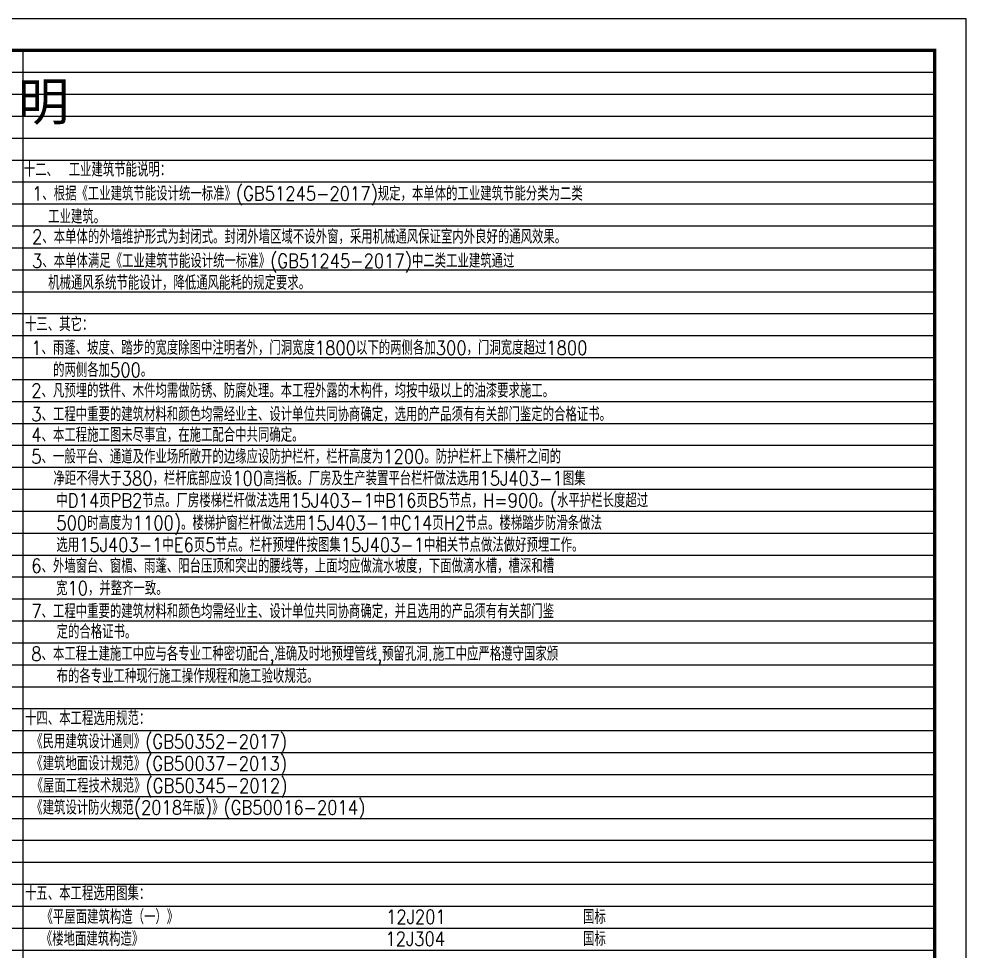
# Model space of a CAD drawing. Extents: x 5279878 to 5976284, y -275259 to -27697.
# Drawn here: x 5369511 to 5399727, y -119684 to -89952 of the extents above; entities that cross this region are included whole.
import ezdxf

# ---------------------------------------------------------------- set-up
doc = ezdxf.new("R2010")
doc.units = 0
doc.header["$LTSCALE"] = 1000
doc.header["$MEASUREMENT"] = 0
doc.layers.get('0').update_dxf_attribs({"linetype": 'CONTINUOUS'})
doc.layers.add('PUB_TITLE', color=4, linetype='CONTINUOUS')
doc.layers.add('图层线', color=8, linetype='CONTINUOUS')
doc.styles.add('HZ1', font='txt.shx', dxfattribs={"bigfont": 'hzdx.shx'})
doc.styles.add('宋体', font='', dxfattribs={"width": 0.7})
doc.styles.get('宋体').set_extended_font_data('SimSun')

msp = doc.modelspace()

# ---------------------------------------------------------------- linework, layer by layer
at = {"layer": 'PUB_TITLE'}
msp.add_lwpolyline([(5315626.8, -149351.7), (5399726.8, -149351.7), (5399726.8, -89951.7), (5315626.8, -89951.7)], close=True, dxfattribs=at)
at = {"layer": 'PUB_TITLE', "const_width": 100}
msp.add_lwpolyline([(5318126.8, -148351.7), (5398726.8, -148351.7), (5398726.8, -90951.7), (5318126.8, -90951.7)], close=True, dxfattribs=at)
at = {"layer": '图层线'}
for p, q in [((5318126.8, -90951.7), (5398726.8, -90951.7)), ((5369647.9, -148351.7), (5369647.9, -90951.7)), ((5318126.8, -91651.7), (5398726.8, -91651.7)), ((5318126.8, -92351.7), (5398726.8, -92351.7)), ((5318126.8, -93051.7), (5398726.8, -93051.7)), ((5318126.8, -93751.7), (5398726.8, -93751.7)), ((5318126.8, -94451.7), (5398726.8, -94451.7)), ((5318126.8, -95151.7), (5398726.8, -95151.7)), ((5318126.8, -95851.7), (5398726.8, -95851.7)), ((5318126.8, -96551.7), (5398726.8, -96551.7)), ((5318126.8, -97251.7), (5398726.8, -97251.7)), ((5318126.8, -97951.7), (5398726.8, -97951.7)), ((5318126.8, -98651.7), (5398726.8, -98651.7)), ((5318126.8, -99351.7), (5398726.8, -99351.7)), ((5318126.8, -100051.7), (5398726.8, -100051.7)), ((5318126.8, -100751.7), (5398726.8, -100751.7)), ((5318126.8, -101451.7), (5398726.8, -101451.7)), ((5318126.8, -102151.7), (5398726.8, -102151.7)), ((5318126.8, -102851.7), (5398726.8, -102851.7)), ((5318126.8, -103551.7), (5398726.8, -103551.7)), ((5318126.8, -104251.7), (5398726.8, -104251.7)), ((5318126.8, -104951.7), (5398726.8, -104951.7)), ((5318126.8, -105651.7), (5398726.8, -105651.7)), ((5318126.8, -106351.7), (5398726.8, -106351.7)), ((5318126.8, -107051.7), (5398726.8, -107051.7)), ((5318126.8, -107751.7), (5398726.8, -107751.7)), ((5318126.8, -108451.7), (5398726.8, -108451.7)), ((5318126.8, -109151.7), (5398726.8, -109151.7)), ((5318126.8, -109851.7), (5398726.8, -109851.7)), ((5318126.8, -110551.7), (5398726.8, -110551.7)), ((5318126.8, -111251.7), (5398726.8, -111251.7)), ((5318126.8, -111951.7), (5398726.8, -111951.7)), ((5318126.8, -112651.7), (5398726.8, -112651.7)), ((5318126.8, -113351.7), (5398726.8, -113351.7)), ((5318126.8, -114051.7), (5398726.8, -114051.7)), ((5318126.8, -114751.7), (5398726.8, -114751.7)), ((5318126.8, -115451.7), (5398726.8, -115451.7)), ((5318126.8, -116151.7), (5398726.8, -116151.7)), ((5318126.8, -116851.7), (5398726.8, -116851.7)), ((5318126.8, -117551.7), (5398726.8, -117551.7)), ((5318126.8, -118251.7), (5398726.8, -118251.7)), ((5318126.8, -118951.7), (5398726.8, -118951.7)), ((5318126.8, -119651.7), (5398726.8, -119651.7))]:
    msp.add_line(p, q, dxfattribs=at)

# ---------------------------------------------------------------- texts
at = {"style": '宋体'}
msp.add_text('建  筑  设  计  施  工  说  明', height=1200, dxfattribs=at).set_placement((5346592, -93186.4))
at = {"color": 6, "style": 'HZ1', "width": 0.85}
for s, p in [('十二、 工业建筑节能说明：', (5369666.6, -94982.9)), ('十三、其它：', (5369703.9, -99914.7)), ('十四、本工程选用规范：', (5369703.9, -112482.7)), ('十五、本工程选用图集：', (5369703.9, -118068.4))]:
    msp.add_text(s, height=450, dxfattribs=at).set_placement(p)
at = {"color": 4, "style": 'HZ1', "width": 0.85}
for s, p in [('1、根据《工业建筑节能设计统一标准》(GB51245-2017)规定，本单体的工业建筑节能分类为二类', (5369928, -95746.7)), ('工业建筑。', (5370443.1, -96482.2)), ('2、本单体的外墙维护形式为封闭式。封闭外墙区域不设外窗，采用机械通风保证室内外良好的通风效果。', (5369928, -97123.2)), ('3、本单体满足《工业建筑节能设计统一标准》(GB51245-2017)中二类工业建筑通过', (5369928, -97892.7)), ('机械通风系统节能设计，降低通风能耗的规定要求。', (5370443.1, -98589.3)), ('1、雨蓬、坡度、踏步的宽度除图中注明者外，门洞宽度1800以下的两侧各加300，门洞宽度超过1800', (5369903.9, -100664.7)), ('的两侧各加500。', (5370600.1, -101373.3)), ('2、凡预埋的铁件、木件均需做防锈、防腐处理。本工程外露的木构件，均按中级以上的油漆要求施工。', (5369903.9, -102032)), ('3、工程中重要的建筑材料和颜色均需经业主、设计单位共同协商确定，选用的产品须有有关部门鉴定的合格证书。', (5369903.9, -102786.3)), ('4、本工程施工图未尽事宜，在施工配合中共同确定。', (5369903.9, -103443.4)), ('5、一般平台、通道及作业场所敞开的边缘应设防护栏杆，栏杆高度为1200。防护栏杆上下横杆之间的', (5369903.9, -104135.8)), ('净距不得大于380，栏杆底部应设100高挡板。厂房及生产装置平台栏杆做法选用15J403-1图集', (5370609.2, -104830.7)), ('中D14页PB2节点。厂房楼梯栏杆做法选用15J403-1中B16页B5节点，H=900。(水平护栏长度超过', (5370704.1, -105535.3)), ('500时高度为1100)。楼梯护窗栏杆做法选用15J403-1中C14页H2节点。楼梯踏步防滑条做法', (5370704.1, -106253.7)), ('选用15J403-1中E6页5节点。栏杆预埋件按图集15J403-1中相关节点做法做好预埋工作。', (5370704.1, -106953.7)), ('6、外墙窗台、窗楣、雨蓬、阳台压顶和突出的腰线等，上面均应做流水坡度，下面做滴水槽，槽深和槽', (5369903.9, -107624.1)), ('宽10，并整齐一致。', (5370693.1, -108337.2)), ('7、工程中重要的建筑材料和颜色均需经业主、设计单位共同协商确定，并且选用的产品须有有关部门鉴', (5369903.9, -109070.1)), ('定的合格证书。', (5370712.6, -109720.3)), ('8、本工程土建施工中应与各专业工种密切配合,准确及时地预埋管线,预留孔洞.施工中应严格遵守国家颁', (5369903.9, -110425.4)), ('布的各专业工种现行施工操作规程和施工验收规范。', (5370710.6, -111136.2)), ('《民用建筑设计通则》(GB50352-2017)', (5369903.9, -113223.4)), ('《建筑地面设计规范》(GB50037-2013)', (5369903.9, -113923.4)), ('《屋面工程技术规范》(GB50345-2012)', (5369914.7, -114633)), ('《建筑设计防火规范(2018年版)》(GB50016-2014)', (5369903.9, -115331.2)), ('《平屋面建筑构造（一）》', (5370230.4, -118818.4)), ('12J201', (5381225.2, -118818.4)), ('国标', (5387507.2, -118818.4)), ('《楼地面建筑构造》', (5370208.3, -119518.4)), ('国标', (5387507.2, -119518.4)), ('12J304', (5381203.1, -119518.4))]:
    msp.add_text(s, height=450, dxfattribs=at).set_placement(p)

doc.saveas('drawing.dxf')
